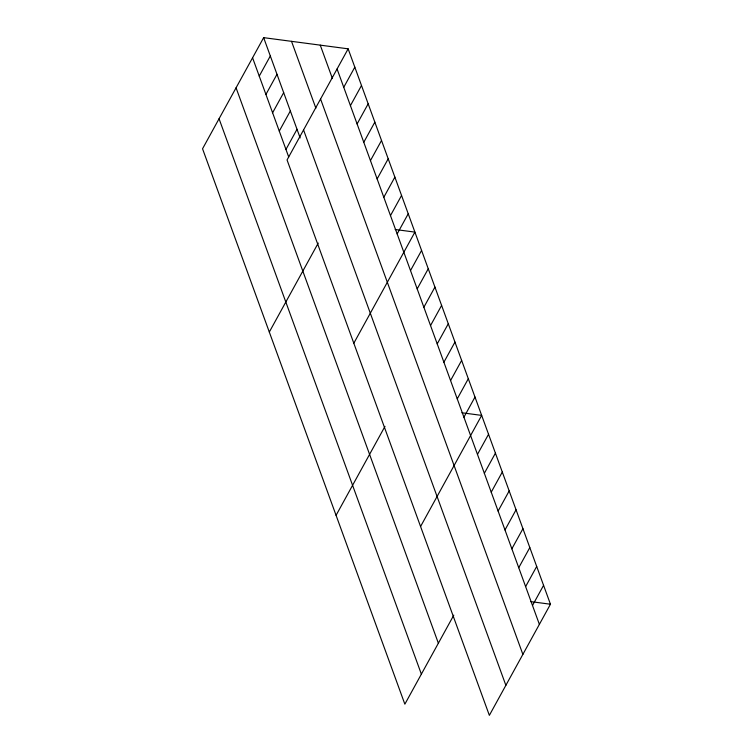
<?xml version="1.0" encoding="UTF-8"?>
<svg xmlns="http://www.w3.org/2000/svg" width="753" height="753" viewBox="0 0 753 753"><rect width="100%" height="100%" fill="white"/><g stroke="black" fill="none" stroke-linecap="round" stroke-linejoin="round"><path stroke-width="1.13" d="M348.14 48.832L287.053 159.956L489.356 715.35L550.452 604.226L348.14 48.832L263.644 37.65L202.548 148.774L404.86 704.168L453.777 615.182M259.248 76.119L270.318 55.976M265.922 94.445L276.991 74.302M272.605 112.771L283.674 92.638M279.278 131.097L290.347 110.964M285.952 149.433L297.021 129.29M343.745 87.292L354.823 67.158M350.427 105.627L361.496 85.484M357.101 123.953L368.17 103.81M363.774 142.279L374.843 122.137M269.31 332.054L318.237 243.068M370.448 160.605L381.526 140.472M377.131 178.932L388.2 158.798M383.804 197.267L394.873 177.124M390.478 215.593L401.556 195.451M397.16 233.919L408.23 213.777M353.806 343.236L414.903 232.112L395.156 229.496M410.507 270.572L421.576 250.438M417.181 288.907L428.259 268.765M423.864 307.233L434.933 287.091M430.537 325.56L441.606 305.417M336.073 515.334L384.99 426.349M437.211 343.886L448.289 323.752M443.894 362.212L454.963 342.078M450.567 380.547L461.636 360.405M457.24 398.874L468.31 378.731M463.914 417.2L474.992 397.057M420.569 526.516L481.666 415.392L461.909 412.776M477.468 454.407L488.546 434.274M484.348 473.298L495.418 453.155M491.229 492.18L502.298 472.037M498.11 511.061L509.179 490.918M504.99 529.943L516.059 509.809M511.861 548.824L522.94 528.691M518.742 567.715L529.811 547.572M525.622 586.596L536.691 566.454M532.503 605.478L543.572 585.335M530.696 601.609L550.452 604.226M337.071 68.965L539.374 624.359M320.26 45.142L332.431 78.557M320.562 98.991L522.874 654.385M291.524 41.34L315.874 108.178M303.553 129.93L505.865 685.324M263.644 37.65L300.165 137.912M252.575 57.793L288.7 156.972M236.066 87.819L438.368 643.213M219.057 118.748L421.369 674.142"/></g></svg>
